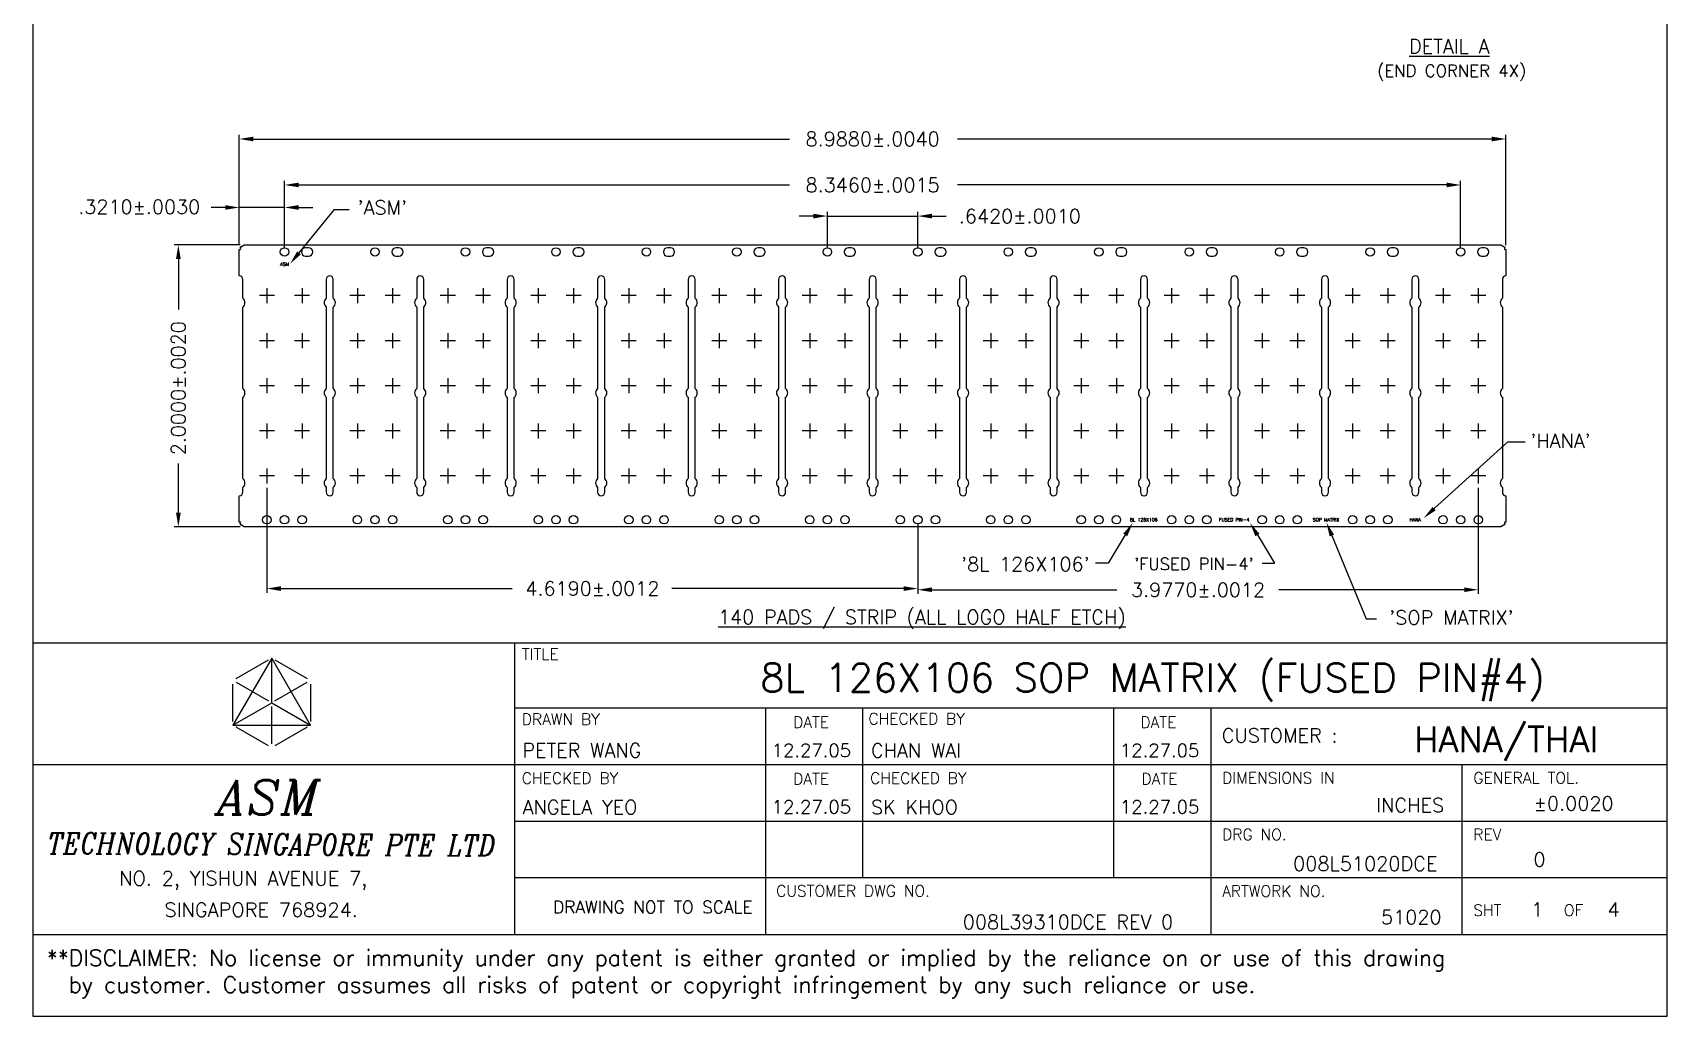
# Model space of a CAD drawing. Extents: x -157.97 to -150.87, y 83.46 to 88.17.
# Drawn here: x -157.973 to -154.725, y 83.464 to 85.419 of the extents above; entities that cross this region are included whole.
import ezdxf
from ezdxf.enums import TextEntityAlignment as Align

# ---------------------------------------------------------------- set-up
doc = ezdxf.new("R2010")
doc.units = 0
doc.header["$LTSCALE"] = 0.04
doc.header["$MEASUREMENT"] = 0
doc.linetypes.add('CENTER2', pattern=[1.125, 0.75, -0.125, 0.125, -0.125])
doc.layers.add('1', color=7, linetype='CONTINUOUS')
doc.layers.add('1D', color=4, linetype='CONTINUOUS')
doc.styles.add('ABC', font='ITALIC')
doc.styles.add('ROMANS', font='romans', dxfattribs={"height": 2.5})
doc.styles.add('SIMPLEX', font='SIMPLEX.shx')

msp = doc.modelspace()

# ---------------------------------------------------------------- linework, layer by layer
at = {"layer": '1'}
for p, q in [((-157.5603, 84.9927), (-157.5527, 84.997)), ((-157.5527, 84.997), (-155.0557, 84.997)), ((-155.0557, 84.997), (-155.0481, 84.9927)), ((-157.5625, 84.9354), (-157.5625, 84.9878)), ((-157.5625, 84.9878), (-157.5608, 84.9878)), ((-157.56, 84.9895), (-157.5607, 84.9911)), ((-157.4251, 84.9914), (-157.4307, 84.9914)), ((-157.4307, 84.9746), (-157.4251, 84.9746)), ((-157.2453, 84.9914), (-157.2509, 84.9914)), ((-157.2509, 84.9746), (-157.2453, 84.9746)), ((-157.0655, 84.9914), (-157.0711, 84.9914)), ((-157.0711, 84.9746), (-157.0655, 84.9746)), ((-156.8858, 84.9914), (-156.8914, 84.9914)), ((-156.8914, 84.9746), (-156.8858, 84.9746)), ((-156.706, 84.9914), (-156.7116, 84.9914)), ((-156.7116, 84.9746), (-156.706, 84.9746)), ((-156.5263, 84.9914), (-156.5319, 84.9914)), ((-156.5319, 84.9746), (-156.5263, 84.9746)), ((-156.3465, 84.9914), (-156.3521, 84.9914)), ((-156.3521, 84.9746), (-156.3465, 84.9746)), ((-156.1667, 84.9914), (-156.1723, 84.9914)), ((-156.1723, 84.9746), (-156.1667, 84.9746)), ((-155.987, 84.9914), (-155.9926, 84.9914)), ((-155.9926, 84.9746), (-155.987, 84.9746)), ((-155.8072, 84.9914), (-155.8128, 84.9914)), ((-155.8128, 84.9746), (-155.8072, 84.9746)), ((-155.6275, 84.9914), (-155.6331, 84.9914)), ((-155.6331, 84.9746), (-155.6275, 84.9746)), ((-155.4477, 84.9914), (-155.4533, 84.9914)), ((-155.4533, 84.9746), (-155.4477, 84.9746)), ((-155.2679, 84.9914), (-155.2735, 84.9914)), ((-155.2735, 84.9746), (-155.2679, 84.9746)), ((-155.0882, 84.9914), (-155.0938, 84.9914)), ((-155.0938, 84.9746), (-155.0882, 84.9746)), ((-155.0478, 84.9911), (-155.0485, 84.9895)), ((-155.0476, 84.9878), (-155.0459, 84.9878)), ((-155.0459, 84.9878), (-155.0459, 84.9354)), ((-157.5555, 84.891), (-157.5555, 84.9284)), ((-157.5555, 84.9284), (-157.5555, 84.9284)), ((-157.3898, 84.9284), (-157.3898, 84.891)), ((-157.3758, 84.891), (-157.3758, 84.9284)), ((-157.3758, 84.9284), (-157.3758, 84.9284)), ((-157.21, 84.9284), (-157.21, 84.891)), ((-157.196, 84.9284), (-157.196, 84.9284)), ((-157.196, 84.891), (-157.196, 84.9284)), ((-157.0303, 84.9284), (-157.0303, 84.891)), ((-157.0163, 84.9284), (-157.0163, 84.9284)), ((-157.0163, 84.891), (-157.0163, 84.9284)), ((-156.8505, 84.9284), (-156.8505, 84.891)), ((-156.8365, 84.9284), (-156.8365, 84.9284)), ((-156.8365, 84.891), (-156.8365, 84.9284)), ((-156.6707, 84.9284), (-156.6707, 84.891)), ((-156.6567, 84.9284), (-156.6567, 84.9284)), ((-156.6567, 84.891), (-156.6567, 84.9284)), ((-156.491, 84.9284), (-156.491, 84.891)), ((-156.477, 84.9284), (-156.477, 84.9284)), ((-156.477, 84.891), (-156.477, 84.9284)), ((-156.3112, 84.9284), (-156.3112, 84.891)), ((-156.2972, 84.9284), (-156.2972, 84.9284)), ((-156.2972, 84.891), (-156.2972, 84.9284)), ((-156.1315, 84.9284), (-156.1315, 84.891)), ((-156.1175, 84.9284), (-156.1175, 84.9284)), ((-156.1175, 84.891), (-156.1175, 84.9284)), ((-155.9517, 84.9284), (-155.9517, 84.891)), ((-155.9377, 84.9284), (-155.9377, 84.9284)), ((-155.9377, 84.891), (-155.9377, 84.9284)), ((-155.7719, 84.9284), (-155.7719, 84.891)), ((-155.7579, 84.9284), (-155.7579, 84.9284)), ((-155.7579, 84.891), (-155.7579, 84.9284)), ((-155.5922, 84.9284), (-155.5922, 84.891)), ((-155.5782, 84.9284), (-155.5782, 84.9284)), ((-155.5782, 84.891), (-155.5782, 84.9284)), ((-155.4124, 84.9284), (-155.4124, 84.891)), ((-155.3984, 84.9284), (-155.3984, 84.9284)), ((-155.3984, 84.891), (-155.3984, 84.9284)), ((-155.2327, 84.9284), (-155.2327, 84.891)), ((-155.2187, 84.9284), (-155.2187, 84.9284)), ((-155.2187, 84.891), (-155.2187, 84.9284)), ((-155.0529, 84.9284), (-155.0529, 84.9284)), ((-155.0529, 84.9284), (-155.0529, 84.891)), ((-157.5555, 84.7118), (-157.5555, 84.8735)), ((-157.3898, 84.8735), (-157.3898, 84.7118)), ((-157.3758, 84.7118), (-157.3758, 84.8735)), ((-157.21, 84.8735), (-157.21, 84.7118)), ((-157.196, 84.7118), (-157.196, 84.8735)), ((-157.0303, 84.8735), (-157.0303, 84.7118)), ((-157.0163, 84.7118), (-157.0163, 84.8735)), ((-156.8505, 84.8735), (-156.8505, 84.7118)), ((-156.8365, 84.7118), (-156.8365, 84.8735)), ((-156.6707, 84.8735), (-156.6707, 84.7118)), ((-156.6567, 84.7118), (-156.6567, 84.8735)), ((-156.491, 84.8735), (-156.491, 84.7118)), ((-156.477, 84.7118), (-156.477, 84.8735)), ((-156.3112, 84.8735), (-156.3112, 84.7118)), ((-156.2972, 84.7118), (-156.2972, 84.8735)), ((-156.1315, 84.8735), (-156.1315, 84.7118)), ((-156.1175, 84.7118), (-156.1175, 84.8735)), ((-155.9517, 84.8735), (-155.9517, 84.7118)), ((-155.9377, 84.7118), (-155.9377, 84.8735)), ((-155.7719, 84.8735), (-155.7719, 84.7118)), ((-155.7579, 84.7118), (-155.7579, 84.8735)), ((-155.5922, 84.8735), (-155.5922, 84.7118)), ((-155.5782, 84.7118), (-155.5782, 84.8735)), ((-155.4124, 84.8735), (-155.4124, 84.7118)), ((-155.3984, 84.7118), (-155.3984, 84.8735)), ((-155.2327, 84.8735), (-155.2327, 84.7118)), ((-155.2187, 84.7118), (-155.2187, 84.8735)), ((-155.0529, 84.8735), (-155.0529, 84.7118)), ((-157.5555, 84.5326), (-157.5555, 84.6943)), ((-157.3898, 84.6943), (-157.3898, 84.5326)), ((-157.3758, 84.5326), (-157.3758, 84.6943)), ((-157.21, 84.6943), (-157.21, 84.5326)), ((-157.196, 84.5326), (-157.196, 84.6943)), ((-157.0303, 84.6943), (-157.0303, 84.5326)), ((-157.0163, 84.5326), (-157.0163, 84.6943)), ((-156.8505, 84.6943), (-156.8505, 84.5326)), ((-156.8365, 84.5326), (-156.8365, 84.6943)), ((-156.6707, 84.6943), (-156.6707, 84.5326)), ((-156.6567, 84.5326), (-156.6567, 84.6943)), ((-156.491, 84.6943), (-156.491, 84.5326)), ((-156.477, 84.5326), (-156.477, 84.6943)), ((-156.3112, 84.6943), (-156.3112, 84.5326)), ((-156.2972, 84.5326), (-156.2972, 84.6943)), ((-156.1315, 84.6943), (-156.1315, 84.5326)), ((-156.1175, 84.5326), (-156.1175, 84.6943)), ((-155.9517, 84.6943), (-155.9517, 84.5326)), ((-155.9377, 84.5326), (-155.9377, 84.6943)), ((-155.7719, 84.6943), (-155.7719, 84.5326)), ((-155.7579, 84.5326), (-155.7579, 84.6943)), ((-155.5922, 84.6943), (-155.5922, 84.5326)), ((-155.5782, 84.5326), (-155.5782, 84.6943)), ((-155.4124, 84.6943), (-155.4124, 84.5326)), ((-155.3984, 84.5326), (-155.3984, 84.6943)), ((-155.2327, 84.6943), (-155.2327, 84.5326)), ((-155.2187, 84.5326), (-155.2187, 84.6943)), ((-155.0529, 84.6943), (-155.0529, 84.5326)), ((-157.5555, 84.5056), (-157.5555, 84.5151)), ((-157.3898, 84.5151), (-157.3898, 84.5056)), ((-157.3758, 84.5056), (-157.3758, 84.5151)), ((-157.21, 84.5151), (-157.21, 84.5056)), ((-157.196, 84.5056), (-157.196, 84.5151)), ((-157.0303, 84.5151), (-157.0303, 84.5056)), ((-157.0163, 84.5056), (-157.0163, 84.5151)), ((-156.8505, 84.5151), (-156.8505, 84.5056)), ((-156.8365, 84.5056), (-156.8365, 84.5151)), ((-156.6707, 84.5151), (-156.6707, 84.5056)), ((-156.6567, 84.5056), (-156.6567, 84.5151)), ((-156.491, 84.5151), (-156.491, 84.5056)), ((-156.477, 84.5056), (-156.477, 84.5151)), ((-156.3112, 84.5151), (-156.3112, 84.5056)), ((-156.2972, 84.5056), (-156.2972, 84.5151)), ((-156.1315, 84.5151), (-156.1315, 84.5056)), ((-156.1175, 84.5056), (-156.1175, 84.5151)), ((-155.9517, 84.5151), (-155.9517, 84.5056)), ((-155.9377, 84.5056), (-155.9377, 84.5151)), ((-155.7719, 84.5151), (-155.7719, 84.5056)), ((-155.7579, 84.5056), (-155.7579, 84.5151)), ((-155.5922, 84.5151), (-155.5922, 84.5056)), ((-155.5782, 84.5056), (-155.5782, 84.5151)), ((-155.4124, 84.5151), (-155.4124, 84.5056)), ((-155.3984, 84.5056), (-155.3984, 84.5151)), ((-155.2327, 84.5151), (-155.2327, 84.5056)), ((-155.2187, 84.5056), (-155.2187, 84.5151)), ((-155.0529, 84.5151), (-155.0529, 84.5056)), ((-157.5625, 84.4463), (-157.5625, 84.4986)), ((-155.0459, 84.4986), (-155.0459, 84.4463)), ((-157.5608, 84.4463), (-157.5625, 84.4463)), ((-157.5607, 84.443), (-157.56, 84.4445)), ((-155.0485, 84.4445), (-155.0478, 84.443)), ((-155.0459, 84.4463), (-155.0476, 84.4463)), ((-157.5527, 84.437), (-157.5603, 84.4414)), ((-155.0557, 84.437), (-157.5527, 84.437)), ((-155.0481, 84.4414), (-155.0557, 84.437))]:
    msp.add_line(p, q, dxfattribs=at)
for centre in [(-157.4727, 84.983), (-157.2929, 84.983), (-157.1131, 84.983), (-156.9334, 84.983), (-156.7536, 84.983), (-156.5739, 84.983), (-156.3941, 84.983), (-156.2143, 84.983), (-156.0346, 84.983), (-155.8548, 84.983), (-155.6751, 84.983), (-155.4953, 84.983), (-155.3155, 84.983), (-155.1358, 84.983), (-157.5077, 84.451), (-157.4727, 84.451), (-157.4377, 84.451), (-157.3279, 84.451), (-157.2929, 84.451), (-157.2579, 84.451), (-157.1481, 84.451), (-157.1131, 84.451), (-157.0781, 84.451), (-156.9684, 84.451), (-156.9334, 84.451), (-156.8984, 84.451), (-156.7886, 84.451), (-156.7536, 84.451), (-156.7186, 84.451), (-156.6089, 84.451), (-156.5739, 84.451), (-156.5389, 84.451), (-156.4291, 84.451), (-156.3941, 84.451), (-156.3591, 84.451), (-156.2493, 84.451), (-156.2143, 84.451), (-156.1793, 84.451), (-156.0696, 84.451), (-156.0346, 84.451), (-155.9996, 84.451), (-155.8898, 84.451), (-155.8548, 84.451), (-155.8198, 84.451), (-155.7101, 84.451), (-155.6751, 84.451), (-155.6401, 84.451), (-155.5303, 84.451), (-155.4953, 84.451), (-155.4603, 84.451), (-155.3505, 84.451), (-155.3155, 84.451), (-155.2805, 84.451), (-155.1708, 84.451), (-155.1358, 84.451), (-155.1008, 84.451)]:
    msp.add_circle(centre, 0.0084, dxfattribs=at)
for centre, radius, start, end in [((-157.5598, 84.9917), 0.0011, 120, 216.1367), ((-157.5608, 84.9889), 0.0011, 270, 36.1367), ((-157.4307, 84.983), 0.0084, 90, 270), ((-157.4251, 84.983), 0.0084, 270, 90), ((-157.2509, 84.983), 0.0084, 90, 270), ((-157.2453, 84.983), 0.0084, 270, 90), ((-157.0711, 84.983), 0.0084, 90, 270), ((-157.0655, 84.983), 0.0084, 270, 90), ((-156.8914, 84.983), 0.0084, 90, 270), ((-156.8858, 84.983), 0.0084, 270, 90), ((-156.7116, 84.983), 0.0084, 90, 270), ((-156.706, 84.983), 0.0084, 270, 90), ((-156.5319, 84.983), 0.0084, 90, 270), ((-156.5263, 84.983), 0.0084, 270, 90), ((-156.3521, 84.983), 0.0084, 90, 270), ((-156.3465, 84.983), 0.0084, 270, 90), ((-156.1723, 84.983), 0.0084, 90, 270), ((-156.1667, 84.983), 0.0084, 270, 90), ((-155.9926, 84.983), 0.0084, 90, 270), ((-155.987, 84.983), 0.0084, 270, 90), ((-155.8128, 84.983), 0.0084, 90, 270), ((-155.8072, 84.983), 0.0084, 270, 90), ((-155.6331, 84.983), 0.0084, 90, 270), ((-155.6275, 84.983), 0.0084, 270, 90), ((-155.4533, 84.983), 0.0084, 90, 270), ((-155.4477, 84.983), 0.0084, 270, 90), ((-155.2735, 84.983), 0.0084, 90, 270), ((-155.2679, 84.983), 0.0084, 270, 90), ((-155.0938, 84.983), 0.0084, 90, 270), ((-155.0882, 84.983), 0.0084, 270, 90), ((-155.0476, 84.9889), 0.0011, 143.8633, 270), ((-155.0487, 84.9917), 0.0011, 323.8633, 60), ((-157.5625, 84.9284), 0.007, 0.0001, 90), ((-157.3828, 84.9284), 0.007, 0.0001, 180), ((-157.203, 84.9284), 0.007, 0.0001, 180), ((-157.0233, 84.9284), 0.007, 0.0001, 180), ((-156.8435, 84.9284), 0.007, 0.0001, 180), ((-156.6637, 84.9284), 0.007, 0.0001, 180), ((-156.484, 84.9284), 0.007, 0.0001, 180), ((-156.3042, 84.9284), 0.007, 0.0001, 180), ((-156.1245, 84.9284), 0.007, 0.0001, 180), ((-155.9447, 84.9284), 0.007, 0.0001, 180), ((-155.7649, 84.9284), 0.007, 0.0001, 180), ((-155.5852, 84.9284), 0.007, 0.0001, 180), ((-155.4054, 84.9284), 0.007, 0.0001, 180), ((-155.2257, 84.9284), 0.007, 0.0001, 180), ((-155.0459, 84.9284), 0.007, 90, 179.9999), ((-157.5625, 84.8822), 0.0112, 308.6822, 51.3178), ((-157.3828, 84.8822), 0.0112, 128.6822, 231.3178), ((-157.3828, 84.8822), 0.0112, 308.6822, 51.3178), ((-157.203, 84.8822), 0.0112, 128.6822, 231.3178), ((-157.203, 84.8822), 0.0112, 308.6822, 51.3178), ((-157.0233, 84.8822), 0.0112, 128.6822, 231.3178), ((-157.0233, 84.8822), 0.0112, 308.6822, 51.3178), ((-156.8435, 84.8822), 0.0112, 128.6822, 231.3178), ((-156.8435, 84.8822), 0.0112, 308.6822, 51.3178), ((-156.6637, 84.8822), 0.0112, 128.6822, 231.3178), ((-156.6637, 84.8822), 0.0112, 308.6822, 51.3178), ((-156.484, 84.8822), 0.0112, 128.6822, 231.3178), ((-156.484, 84.8822), 0.0112, 308.6822, 51.3178), ((-156.3042, 84.8822), 0.0112, 128.6822, 231.3178), ((-156.3042, 84.8822), 0.0112, 308.6822, 51.3178), ((-156.1245, 84.8822), 0.0112, 128.6822, 231.3178), ((-156.1245, 84.8822), 0.0112, 308.6822, 51.3178), ((-155.9447, 84.8822), 0.0112, 128.6822, 231.3178), ((-155.9447, 84.8822), 0.0112, 308.6822, 51.3178), ((-155.7649, 84.8822), 0.0112, 128.6822, 231.3178), ((-155.7649, 84.8822), 0.0112, 308.6822, 51.3178), ((-155.5852, 84.8822), 0.0112, 128.6822, 231.3178), ((-155.5852, 84.8822), 0.0112, 308.6822, 51.3178), ((-155.4054, 84.8822), 0.0112, 128.6822, 231.3178), ((-155.4054, 84.8822), 0.0112, 308.6822, 51.3178), ((-155.2257, 84.8822), 0.0112, 128.6822, 231.3178), ((-155.2257, 84.8822), 0.0112, 308.6822, 51.3178), ((-155.0459, 84.8822), 0.0112, 128.6822, 231.3178), ((-157.5625, 84.703), 0.0112, 308.6822, 51.3178), ((-157.3828, 84.703), 0.0112, 128.6822, 231.3178), ((-157.3828, 84.703), 0.0112, 308.6822, 51.3178), ((-157.203, 84.703), 0.0112, 128.6822, 231.3178), ((-157.203, 84.703), 0.0112, 308.6822, 51.3178), ((-157.0233, 84.703), 0.0112, 128.6822, 231.3178), ((-157.0233, 84.703), 0.0112, 308.6822, 51.3178), ((-156.8435, 84.703), 0.0112, 128.6822, 231.3178), ((-156.8435, 84.703), 0.0112, 308.6822, 51.3178), ((-156.6637, 84.703), 0.0112, 128.6822, 231.3178), ((-156.6637, 84.703), 0.0112, 308.6822, 51.3178), ((-156.484, 84.703), 0.0112, 128.6822, 231.3178), ((-156.484, 84.703), 0.0112, 308.6822, 51.3178), ((-156.3042, 84.703), 0.0112, 128.6822, 231.3178), ((-156.3042, 84.703), 0.0112, 308.6822, 51.3178), ((-156.1245, 84.703), 0.0112, 128.6822, 231.3178), ((-156.1245, 84.703), 0.0112, 308.6822, 51.3178), ((-155.9447, 84.703), 0.0112, 128.6822, 231.3178), ((-155.9447, 84.703), 0.0112, 308.6822, 51.3178), ((-155.7649, 84.703), 0.0112, 128.6822, 231.3178), ((-155.7649, 84.703), 0.0112, 308.6822, 51.3178), ((-155.5852, 84.703), 0.0112, 128.6822, 231.3178), ((-155.5852, 84.703), 0.0112, 308.6822, 51.3178), ((-155.4054, 84.703), 0.0112, 128.6822, 231.3178), ((-155.4054, 84.703), 0.0112, 308.6822, 51.3178), ((-155.2257, 84.703), 0.0112, 128.6822, 231.3178), ((-155.2257, 84.703), 0.0112, 308.6822, 51.3178), ((-155.0459, 84.703), 0.0112, 128.6822, 231.3178), ((-157.5625, 84.5238), 0.0112, 308.6822, 51.3178), ((-157.3828, 84.5238), 0.0112, 128.6822, 231.3178), ((-157.3828, 84.5238), 0.0112, 308.6822, 51.3178), ((-157.203, 84.5238), 0.0112, 128.6822, 231.3178), ((-157.203, 84.5238), 0.0112, 308.6822, 51.3178), ((-157.0233, 84.5238), 0.0112, 128.6822, 231.3178), ((-157.0233, 84.5238), 0.0112, 308.6822, 51.3178), ((-156.8435, 84.5238), 0.0112, 128.6822, 231.3178), ((-156.8435, 84.5238), 0.0112, 308.6822, 51.3178), ((-156.6637, 84.5238), 0.0112, 128.6822, 231.3178), ((-156.6637, 84.5238), 0.0112, 308.6822, 51.3178), ((-156.484, 84.5238), 0.0112, 128.6822, 231.3178), ((-156.484, 84.5238), 0.0112, 308.6822, 51.3178), ((-156.3042, 84.5238), 0.0112, 128.6822, 231.3178), ((-156.3042, 84.5238), 0.0112, 308.6822, 51.3178), ((-156.1245, 84.5238), 0.0112, 128.6822, 231.3178), ((-156.1245, 84.5238), 0.0112, 308.6822, 51.3178), ((-155.9447, 84.5238), 0.0112, 128.6822, 231.3178), ((-155.9447, 84.5238), 0.0112, 308.6822, 51.3178), ((-155.7649, 84.5238), 0.0112, 128.6822, 231.3178), ((-155.7649, 84.5238), 0.0112, 308.6822, 51.3178), ((-155.5852, 84.5238), 0.0112, 128.6822, 231.3178), ((-155.5852, 84.5238), 0.0112, 308.6822, 51.3178), ((-155.4054, 84.5238), 0.0112, 128.6822, 231.3178), ((-155.4054, 84.5238), 0.0112, 308.6822, 51.3178), ((-155.2257, 84.5238), 0.0112, 128.6822, 231.3178), ((-155.2257, 84.5238), 0.0112, 308.6822, 51.3178), ((-155.0459, 84.5238), 0.0112, 128.6822, 231.3178), ((-157.5625, 84.5056), 0.007, 270, 360), ((-157.3828, 84.5056), 0.007, 180, 360), ((-157.203, 84.5056), 0.007, 180, 360), ((-157.0233, 84.5056), 0.007, 180, 360), ((-156.8435, 84.5056), 0.007, 180, 360), ((-156.6637, 84.5056), 0.007, 180, 360), ((-156.484, 84.5056), 0.007, 180, 360), ((-156.3042, 84.5056), 0.007, 180, 360), ((-156.1245, 84.5056), 0.007, 180, 360), ((-155.9447, 84.5056), 0.007, 180, 360), ((-155.7649, 84.5056), 0.007, 180, 360), ((-155.5852, 84.5056), 0.007, 180, 360), ((-155.4054, 84.5056), 0.007, 180, 360), ((-155.2257, 84.5056), 0.007, 180, 360), ((-155.0459, 84.5056), 0.007, 180, 270), ((-157.5608, 84.4452), 0.0011, 323.8633, 90), ((-155.0476, 84.4452), 0.0011, 90, 216.1367), ((-157.5598, 84.4424), 0.0011, 143.8633, 240), ((-155.0487, 84.4424), 0.0011, 300, 36.1367)]:
    msp.add_arc(centre, radius, start, end, dxfattribs=at)
at = {"layer": '1D', "color": 7}
for p, q in [((-157.973, 88.1689), (-157.973, 83.6269)), ((-154.7252, 83.6269), (-154.7252, 88.1689)), ((-154.7252, 84.2058), (-157.973, 84.2058)), ((-157.016, 84.2058), (-157.016, 83.6269)), ((-154.7252, 84.0766), (-157.016, 84.0766)), ((-156.5173, 84.0766), (-156.5173, 83.6269)), ((-156.324, 84.0766), (-156.324, 83.7393)), ((-155.8253, 84.0766), (-155.8253, 83.7393)), ((-155.6319, 84.0766), (-155.6319, 83.6269)), ((-154.7252, 83.9641), (-157.973, 83.9641)), ((-155.1336, 83.9641), (-155.1336, 83.6269)), ((-154.7252, 83.8517), (-157.016, 83.8517)), ((-154.7252, 83.7393), (-157.016, 83.7393)), ((-157.973, 83.6269), (-154.7252, 83.6269))]:
    msp.add_line(p, q, dxfattribs=at)
at = {"layer": '1D'}
for p, q in [((-157.5625, 84.9962), (-157.5625, 85.2157)), ((-157.5345, 85.2073), (-156.4693, 85.2073)), ((-155.0739, 85.2073), (-156.1355, 85.2073)), ((-155.0459, 84.9962), (-155.0459, 85.2157)), ((-157.4727, 84.9914), (-157.4727, 85.1244)), ((-157.4447, 85.116), (-156.4693, 85.116)), ((-155.1638, 85.116), (-156.1355, 85.116)), ((-155.1358, 84.9914), (-155.1358, 85.1244)), ((-157.5905, 85.0713), (-157.6185, 85.0713)), ((-157.5625, 84.9962), (-157.5625, 85.0797)), ((-157.4727, 85.0713), (-157.5625, 85.0713)), ((-157.4727, 84.9914), (-157.4727, 85.0797)), ((-157.4447, 85.0713), (-157.4167, 85.0713)), ((-156.3941, 84.9914), (-156.3941, 85.0626)), ((-156.2143, 84.9914), (-156.2143, 85.0626)), ((-156.4221, 85.0542), (-156.4501, 85.0542)), ((-156.3941, 85.0542), (-156.2143, 85.0542)), ((-156.1863, 85.0542), (-156.1583, 85.0542)), ((-157.5611, 84.997), (-157.692, 84.997)), ((-157.6836, 84.969), (-157.6836, 84.8685)), ((-157.6836, 84.465), (-157.6836, 84.5624)), ((-157.5077, 84.5145), (-157.5077, 84.3057)), ((-155.1008, 84.5145), (-155.1008, 84.3034)), ((-157.5611, 84.437), (-157.692, 84.437)), ((-156.2143, 84.4426), (-156.2143, 84.3057)), ((-156.2143, 84.4426), (-156.2143, 84.3034)), ((-155.5397, 84.4206), (-155.5056, 84.3646)), ((-155.5303, 84.3646), (-155.5056, 84.3646)), ((-157.4797, 84.3141), (-157.0204, 84.3141)), ((-156.2423, 84.3141), (-156.7031, 84.3141)), ((-156.1863, 84.3118), (-155.819, 84.3118)), ((-155.1288, 84.3118), (-155.4974, 84.3118))]:
    msp.add_line(p, q, dxfattribs=at)
at = {"layer": '1D', "linetype": 'CENTER2'}
for p, q in [((-157.5077, 84.9111), (-157.5077, 84.8813)), ((-157.4377, 84.9111), (-157.4377, 84.8813)), ((-157.3279, 84.9111), (-157.3279, 84.8813)), ((-157.2579, 84.9111), (-157.2579, 84.8813)), ((-157.1481, 84.9111), (-157.1481, 84.8813)), ((-157.0781, 84.9111), (-157.0781, 84.8813)), ((-156.9684, 84.9111), (-156.9684, 84.8813)), ((-156.8984, 84.9111), (-156.8984, 84.8813)), ((-156.7886, 84.9111), (-156.7886, 84.8813)), ((-156.7186, 84.9111), (-156.7186, 84.8813)), ((-156.6089, 84.9111), (-156.6089, 84.8813)), ((-156.5389, 84.9111), (-156.5389, 84.8813)), ((-156.4291, 84.9111), (-156.4291, 84.8813)), ((-156.3591, 84.9111), (-156.3591, 84.8813)), ((-156.2493, 84.9111), (-156.2493, 84.8813)), ((-156.1793, 84.9111), (-156.1793, 84.8813)), ((-156.0696, 84.9111), (-156.0696, 84.8813)), ((-155.9996, 84.9111), (-155.9996, 84.8813)), ((-155.8898, 84.9111), (-155.8898, 84.8813)), ((-155.8198, 84.9111), (-155.8198, 84.8813)), ((-155.7101, 84.9111), (-155.7101, 84.8813)), ((-155.6401, 84.9111), (-155.6401, 84.8813)), ((-155.5303, 84.9111), (-155.5303, 84.8813)), ((-155.4603, 84.9111), (-155.4603, 84.8813)), ((-155.3505, 84.9111), (-155.3505, 84.8813)), ((-155.2805, 84.9111), (-155.2805, 84.8813)), ((-155.1708, 84.9111), (-155.1708, 84.8813)), ((-155.1008, 84.9111), (-155.1008, 84.8813)), ((-157.4928, 84.8962), (-157.5226, 84.8962)), ((-157.4228, 84.8962), (-157.4526, 84.8962)), ((-157.313, 84.8962), (-157.3428, 84.8962)), ((-157.243, 84.8962), (-157.2728, 84.8962)), ((-157.1332, 84.8962), (-157.1631, 84.8962)), ((-157.0632, 84.8962), (-157.0931, 84.8962)), ((-156.9535, 84.8962), (-156.9833, 84.8962)), ((-156.8835, 84.8962), (-156.9133, 84.8962)), ((-156.7737, 84.8962), (-156.8035, 84.8962)), ((-156.7037, 84.8962), (-156.7335, 84.8962)), ((-156.594, 84.8962), (-156.6238, 84.8962)), ((-156.524, 84.8962), (-156.5538, 84.8962)), ((-156.4142, 84.8962), (-156.444, 84.8962)), ((-156.3442, 84.8962), (-156.374, 84.8962)), ((-156.2344, 84.8962), (-156.2643, 84.8962)), ((-156.1644, 84.8962), (-156.1943, 84.8962)), ((-156.0547, 84.8962), (-156.0845, 84.8962)), ((-155.9847, 84.8962), (-156.0145, 84.8962)), ((-155.8749, 84.8962), (-155.9047, 84.8962)), ((-155.8049, 84.8962), (-155.8347, 84.8962)), ((-155.6952, 84.8962), (-155.725, 84.8962)), ((-155.6252, 84.8962), (-155.655, 84.8962)), ((-155.5154, 84.8962), (-155.5452, 84.8962)), ((-155.4454, 84.8962), (-155.4752, 84.8962)), ((-155.3356, 84.8962), (-155.3655, 84.8962)), ((-155.2656, 84.8962), (-155.2955, 84.8962)), ((-155.1559, 84.8962), (-155.1857, 84.8962)), ((-155.0859, 84.8962), (-155.1157, 84.8962)), ((-157.4928, 84.8066), (-157.5226, 84.8066)), ((-157.5077, 84.8215), (-157.5077, 84.7917)), ((-157.4228, 84.8066), (-157.4526, 84.8066)), ((-157.4377, 84.8215), (-157.4377, 84.7917)), ((-157.313, 84.8066), (-157.3428, 84.8066)), ((-157.3279, 84.8215), (-157.3279, 84.7917)), ((-157.243, 84.8066), (-157.2728, 84.8066)), ((-157.2579, 84.8215), (-157.2579, 84.7917)), ((-157.1332, 84.8066), (-157.1631, 84.8066)), ((-157.1481, 84.8215), (-157.1481, 84.7917)), ((-157.0632, 84.8066), (-157.0931, 84.8066)), ((-157.0781, 84.8215), (-157.0781, 84.7917)), ((-156.9535, 84.8066), (-156.9833, 84.8066)), ((-156.9684, 84.8215), (-156.9684, 84.7917)), ((-156.8835, 84.8066), (-156.9133, 84.8066)), ((-156.8984, 84.8215), (-156.8984, 84.7917)), ((-156.7737, 84.8066), (-156.8035, 84.8066)), ((-156.7886, 84.8215), (-156.7886, 84.7917)), ((-156.7037, 84.8066), (-156.7335, 84.8066)), ((-156.7186, 84.8215), (-156.7186, 84.7917)), ((-156.594, 84.8066), (-156.6238, 84.8066)), ((-156.6089, 84.8215), (-156.6089, 84.7917)), ((-156.524, 84.8066), (-156.5538, 84.8066)), ((-156.5389, 84.8215), (-156.5389, 84.7917)), ((-156.4142, 84.8066), (-156.444, 84.8066)), ((-156.4291, 84.8215), (-156.4291, 84.7917)), ((-156.3442, 84.8066), (-156.374, 84.8066)), ((-156.3591, 84.8215), (-156.3591, 84.7917)), ((-156.2344, 84.8066), (-156.2643, 84.8066)), ((-156.2493, 84.8215), (-156.2493, 84.7917)), ((-156.1644, 84.8066), (-156.1943, 84.8066)), ((-156.1793, 84.8215), (-156.1793, 84.7917)), ((-156.0547, 84.8066), (-156.0845, 84.8066)), ((-156.0696, 84.8215), (-156.0696, 84.7917)), ((-155.9847, 84.8066), (-156.0145, 84.8066)), ((-155.9996, 84.8215), (-155.9996, 84.7917)), ((-155.8749, 84.8066), (-155.9047, 84.8066)), ((-155.8898, 84.8215), (-155.8898, 84.7917)), ((-155.8049, 84.8066), (-155.8347, 84.8066)), ((-155.8198, 84.8215), (-155.8198, 84.7917)), ((-155.6952, 84.8066), (-155.725, 84.8066)), ((-155.7101, 84.8215), (-155.7101, 84.7917)), ((-155.6252, 84.8066), (-155.655, 84.8066)), ((-155.6401, 84.8215), (-155.6401, 84.7917)), ((-155.5154, 84.8066), (-155.5452, 84.8066)), ((-155.5303, 84.8215), (-155.5303, 84.7917)), ((-155.4454, 84.8066), (-155.4752, 84.8066)), ((-155.4603, 84.8215), (-155.4603, 84.7917)), ((-155.3356, 84.8066), (-155.3655, 84.8066)), ((-155.3505, 84.8215), (-155.3505, 84.7917)), ((-155.2656, 84.8066), (-155.2955, 84.8066)), ((-155.2805, 84.8215), (-155.2805, 84.7917)), ((-155.1559, 84.8066), (-155.1857, 84.8066)), ((-155.1708, 84.8215), (-155.1708, 84.7917)), ((-155.0859, 84.8066), (-155.1157, 84.8066)), ((-155.1008, 84.8215), (-155.1008, 84.7917)), ((-157.4928, 84.717), (-157.5226, 84.717)), ((-157.5077, 84.7319), (-157.5077, 84.7021)), ((-157.4228, 84.717), (-157.4526, 84.717)), ((-157.4377, 84.7319), (-157.4377, 84.7021)), ((-157.313, 84.717), (-157.3428, 84.717)), ((-157.3279, 84.7319), (-157.3279, 84.7021)), ((-157.243, 84.717), (-157.2728, 84.717)), ((-157.2579, 84.7319), (-157.2579, 84.7021)), ((-157.1332, 84.717), (-157.1631, 84.717)), ((-157.1481, 84.7319), (-157.1481, 84.7021)), ((-157.0632, 84.717), (-157.0931, 84.717)), ((-157.0781, 84.7319), (-157.0781, 84.7021)), ((-156.9535, 84.717), (-156.9833, 84.717)), ((-156.9684, 84.7319), (-156.9684, 84.7021)), ((-156.8835, 84.717), (-156.9133, 84.717)), ((-156.8984, 84.7319), (-156.8984, 84.7021)), ((-156.7737, 84.717), (-156.8035, 84.717)), ((-156.7886, 84.7319), (-156.7886, 84.7021)), ((-156.7037, 84.717), (-156.7335, 84.717)), ((-156.7186, 84.7319), (-156.7186, 84.7021)), ((-156.594, 84.717), (-156.6238, 84.717)), ((-156.6089, 84.7319), (-156.6089, 84.7021)), ((-156.524, 84.717), (-156.5538, 84.717)), ((-156.5389, 84.7319), (-156.5389, 84.7021)), ((-156.4142, 84.717), (-156.444, 84.717)), ((-156.4291, 84.7319), (-156.4291, 84.7021)), ((-156.3442, 84.717), (-156.374, 84.717)), ((-156.3591, 84.7319), (-156.3591, 84.7021)), ((-156.2344, 84.717), (-156.2643, 84.717)), ((-156.2493, 84.7319), (-156.2493, 84.7021)), ((-156.1644, 84.717), (-156.1943, 84.717)), ((-156.1793, 84.7319), (-156.1793, 84.7021)), ((-156.0547, 84.717), (-156.0845, 84.717)), ((-156.0696, 84.7319), (-156.0696, 84.7021)), ((-155.9847, 84.717), (-156.0145, 84.717)), ((-155.9996, 84.7319), (-155.9996, 84.7021)), ((-155.8749, 84.717), (-155.9047, 84.717)), ((-155.8898, 84.7319), (-155.8898, 84.7021)), ((-155.8049, 84.717), (-155.8347, 84.717)), ((-155.8198, 84.7319), (-155.8198, 84.7021)), ((-155.6952, 84.717), (-155.725, 84.717)), ((-155.7101, 84.7319), (-155.7101, 84.7021)), ((-155.6252, 84.717), (-155.655, 84.717)), ((-155.6401, 84.7319), (-155.6401, 84.7021)), ((-155.5154, 84.717), (-155.5452, 84.717)), ((-155.5303, 84.7319), (-155.5303, 84.7021)), ((-155.4454, 84.717), (-155.4752, 84.717)), ((-155.4603, 84.7319), (-155.4603, 84.7021)), ((-155.3356, 84.717), (-155.3655, 84.717)), ((-155.3505, 84.7319), (-155.3505, 84.7021)), ((-155.2656, 84.717), (-155.2955, 84.717)), ((-155.2805, 84.7319), (-155.2805, 84.7021)), ((-155.1559, 84.717), (-155.1857, 84.717)), ((-155.1708, 84.7319), (-155.1708, 84.7021)), ((-155.0859, 84.717), (-155.1157, 84.717)), ((-155.1008, 84.7319), (-155.1008, 84.7021)), ((-157.5077, 84.6423), (-157.5077, 84.6125)), ((-157.4377, 84.6423), (-157.4377, 84.6125)), ((-157.3279, 84.6423), (-157.3279, 84.6125)), ((-157.2579, 84.6423), (-157.2579, 84.6125)), ((-157.1481, 84.6423), (-157.1481, 84.6125)), ((-157.0781, 84.6423), (-157.0781, 84.6125)), ((-156.9684, 84.6423), (-156.9684, 84.6125)), ((-156.8984, 84.6423), (-156.8984, 84.6125)), ((-156.7886, 84.6423), (-156.7886, 84.6125)), ((-156.7186, 84.6423), (-156.7186, 84.6125)), ((-156.6089, 84.6423), (-156.6089, 84.6125)), ((-156.5389, 84.6423), (-156.5389, 84.6125)), ((-156.4291, 84.6423), (-156.4291, 84.6125)), ((-156.3591, 84.6423), (-156.3591, 84.6125)), ((-156.2493, 84.6423), (-156.2493, 84.6125)), ((-156.1793, 84.6423), (-156.1793, 84.6125)), ((-156.0696, 84.6423), (-156.0696, 84.6125)), ((-155.9996, 84.6423), (-155.9996, 84.6125)), ((-155.8898, 84.6423), (-155.8898, 84.6125)), ((-155.8198, 84.6423), (-155.8198, 84.6125)), ((-155.7101, 84.6423), (-155.7101, 84.6125)), ((-155.6401, 84.6423), (-155.6401, 84.6125)), ((-155.5303, 84.6423), (-155.5303, 84.6125)), ((-155.4603, 84.6423), (-155.4603, 84.6125)), ((-155.3505, 84.6423), (-155.3505, 84.6125)), ((-155.2805, 84.6423), (-155.2805, 84.6125)), ((-155.1708, 84.6423), (-155.1708, 84.6125)), ((-155.1008, 84.6423), (-155.1008, 84.6125)), ((-157.4928, 84.6274), (-157.5226, 84.6274)), ((-157.4228, 84.6274), (-157.4526, 84.6274)), ((-157.313, 84.6274), (-157.3428, 84.6274)), ((-157.243, 84.6274), (-157.2728, 84.6274)), ((-157.1332, 84.6274), (-157.1631, 84.6274)), ((-157.0632, 84.6274), (-157.0931, 84.6274)), ((-156.9535, 84.6274), (-156.9833, 84.6274)), ((-156.8835, 84.6274), (-156.9133, 84.6274)), ((-156.7737, 84.6274), (-156.8035, 84.6274)), ((-156.7037, 84.6274), (-156.7335, 84.6274)), ((-156.594, 84.6274), (-156.6238, 84.6274)), ((-156.524, 84.6274), (-156.5538, 84.6274)), ((-156.4142, 84.6274), (-156.444, 84.6274)), ((-156.3442, 84.6274), (-156.374, 84.6274)), ((-156.2344, 84.6274), (-156.2643, 84.6274)), ((-156.1644, 84.6274), (-156.1943, 84.6274)), ((-156.0547, 84.6274), (-156.0845, 84.6274)), ((-155.9847, 84.6274), (-156.0145, 84.6274)), ((-155.8749, 84.6274), (-155.9047, 84.6274)), ((-155.8049, 84.6274), (-155.8347, 84.6274)), ((-155.6952, 84.6274), (-155.725, 84.6274)), ((-155.6252, 84.6274), (-155.655, 84.6274)), ((-155.5154, 84.6274), (-155.5452, 84.6274)), ((-155.4454, 84.6274), (-155.4752, 84.6274)), ((-155.3356, 84.6274), (-155.3655, 84.6274)), ((-155.2656, 84.6274), (-155.2955, 84.6274)), ((-155.1559, 84.6274), (-155.1857, 84.6274)), ((-155.0859, 84.6274), (-155.1157, 84.6274)), ((-157.5077, 84.5527), (-157.5077, 84.5229)), ((-157.4377, 84.5527), (-157.4377, 84.5229)), ((-157.3279, 84.5527), (-157.3279, 84.5229)), ((-157.2579, 84.5527), (-157.2579, 84.5229)), ((-157.1481, 84.5527), (-157.1481, 84.5229)), ((-157.0781, 84.5527), (-157.0781, 84.5229)), ((-156.9684, 84.5527), (-156.9684, 84.5229)), ((-156.8984, 84.5527), (-156.8984, 84.5229)), ((-156.7886, 84.5527), (-156.7886, 84.5229)), ((-156.7186, 84.5527), (-156.7186, 84.5229)), ((-156.6089, 84.5527), (-156.6089, 84.5229)), ((-156.5389, 84.5527), (-156.5389, 84.5229)), ((-156.4291, 84.5527), (-156.4291, 84.5229)), ((-156.3591, 84.5527), (-156.3591, 84.5229)), ((-156.2493, 84.5527), (-156.2493, 84.5229)), ((-156.1793, 84.5527), (-156.1793, 84.5229)), ((-156.0696, 84.5527), (-156.0696, 84.5229)), ((-155.9996, 84.5527), (-155.9996, 84.5229)), ((-155.8898, 84.5527), (-155.8898, 84.5229)), ((-155.8198, 84.5527), (-155.8198, 84.5229)), ((-155.7101, 84.5527), (-155.7101, 84.5229)), ((-155.6401, 84.5527), (-155.6401, 84.5229)), ((-155.5303, 84.5527), (-155.5303, 84.5229)), ((-155.4603, 84.5527), (-155.4603, 84.5229)), ((-155.3505, 84.5527), (-155.3505, 84.5229)), ((-155.2805, 84.5527), (-155.2805, 84.5229)), ((-155.1708, 84.5527), (-155.1708, 84.5229)), ((-155.1008, 84.5527), (-155.1008, 84.5229)), ((-157.4928, 84.5378), (-157.5226, 84.5378)), ((-157.4228, 84.5378), (-157.4526, 84.5378)), ((-157.313, 84.5378), (-157.3428, 84.5378)), ((-157.243, 84.5378), (-157.2728, 84.5378)), ((-157.1332, 84.5378), (-157.1631, 84.5378)), ((-157.0632, 84.5378), (-157.0931, 84.5378)), ((-156.9535, 84.5378), (-156.9833, 84.5378)), ((-156.8835, 84.5378), (-156.9133, 84.5378)), ((-156.7737, 84.5378), (-156.8035, 84.5378)), ((-156.7037, 84.5378), (-156.7335, 84.5378)), ((-156.594, 84.5378), (-156.6238, 84.5378)), ((-156.524, 84.5378), (-156.5538, 84.5378)), ((-156.4142, 84.5378), (-156.444, 84.5378)), ((-156.3442, 84.5378), (-156.374, 84.5378)), ((-156.2344, 84.5378), (-156.2643, 84.5378)), ((-156.1644, 84.5378), (-156.1943, 84.5378)), ((-156.0547, 84.5378), (-156.0845, 84.5378)), ((-155.9847, 84.5378), (-156.0145, 84.5378)), ((-155.8749, 84.5378), (-155.9047, 84.5378)), ((-155.8049, 84.5378), (-155.8347, 84.5378)), ((-155.6952, 84.5378), (-155.725, 84.5378)), ((-155.6252, 84.5378), (-155.655, 84.5378)), ((-155.5154, 84.5378), (-155.5452, 84.5378)), ((-155.4454, 84.5378), (-155.4752, 84.5378)), ((-155.3356, 84.5378), (-155.3655, 84.5378)), ((-155.2656, 84.5378), (-155.2955, 84.5378)), ((-155.1559, 84.5378), (-155.1857, 84.5378)), ((-155.0859, 84.5378), (-155.1157, 84.5378))]:
    msp.add_line(p, q, dxfattribs=at)
at = {"layer": '1D', "color": 1}
for p, q in [((-157.4981, 84.1761), (-157.5752, 84.0426)), ((-157.5688, 84.1353), (-157.5045, 84.1724)), ((-157.421, 84.0426), (-157.4981, 84.1761)), ((-157.4981, 84.0871), (-157.4981, 84.1761)), ((-157.4917, 84.1724), (-157.4274, 84.1353)), ((-157.5752, 84.05), (-157.5752, 84.1242)), ((-157.5688, 84.1279), (-157.5045, 84.0908)), ((-157.4917, 84.0908), (-157.4274, 84.1279)), ((-157.421, 84.1242), (-157.421, 84.05)), ((-157.5752, 84.0426), (-157.4981, 84.0871)), ((-157.4981, 84.0871), (-157.421, 84.0426)), ((-157.4981, 84.0055), (-157.4981, 84.0797)), ((-157.5752, 84.0426), (-157.421, 84.0426)), ((-157.5045, 84.0018), (-157.5688, 84.0389)), ((-157.4274, 84.0389), (-157.4917, 84.0018))]:
    msp.add_line(p, q, dxfattribs=at)
at = {"layer": '1D'}
for points in [[(-157.4439, 84.981), (-157.3735, 85.0673), (-157.3441, 85.0673)], [(-155.1886, 84.4729), (-155.0421, 84.6059), (-155.0079, 84.6059)], [(-155.8022, 84.4206), (-155.8363, 84.3646), (-155.8611, 84.3646)], [(-155.3918, 84.4194), (-155.3238, 84.2538), (-155.3027, 84.2538)]]:
    msp.add_lwpolyline(points, dxfattribs=at)
at = {"layer": '1D', "color": 7}
msp.add_lwpolyline([(-157.973, 83.6269), (-157.973, 83.4644), (-154.7252, 83.4644), (-154.7252, 83.6269)], dxfattribs=at)
at = {"layer": '1D'}
for points in [[(-157.5345, 85.212), (-157.5345, 85.2026), (-157.5625, 85.2073)], [(-155.0739, 85.212), (-155.0739, 85.2026), (-155.0459, 85.2073)], [(-157.4447, 85.1207), (-157.4447, 85.1114), (-157.4727, 85.116)], [(-155.1638, 85.1207), (-155.1638, 85.1114), (-155.1358, 85.116)], [(-157.5905, 85.0759), (-157.5905, 85.0666), (-157.5625, 85.0713)], [(-157.4447, 85.0759), (-157.4447, 85.0666), (-157.4727, 85.0713)], [(-156.4221, 85.0589), (-156.4221, 85.0495), (-156.3941, 85.0542)], [(-156.1863, 85.0589), (-156.1863, 85.0495), (-156.2143, 85.0542)], [(-157.6883, 84.969), (-157.6789, 84.969), (-157.6836, 84.997)], [(-157.4403, 84.9781), (-157.4616, 84.9593), (-157.4476, 84.984)], [(-155.1854, 84.4694), (-155.2093, 84.4541), (-155.1917, 84.4763)], [(-157.6883, 84.465), (-157.6789, 84.465), (-157.6836, 84.437)], [(-155.8062, 84.4231), (-155.7876, 84.4445), (-155.7982, 84.4182)], [(-155.5357, 84.4231), (-155.5543, 84.4445), (-155.5437, 84.4182)], [(-155.3961, 84.4176), (-155.4024, 84.4453), (-155.3875, 84.4212)], [(-157.4797, 84.3188), (-157.4797, 84.3095), (-157.5077, 84.3141)], [(-156.2423, 84.3188), (-156.2423, 84.3095), (-156.2143, 84.3141)], [(-156.1863, 84.3165), (-156.1863, 84.3072), (-156.2143, 84.3118)], [(-155.1288, 84.3165), (-155.1288, 84.3072), (-155.1008, 84.3118)]]:
    msp.add_solid(points, dxfattribs=at)

# ---------------------------------------------------------------- texts
at = {"layer": '1D', "style": 'SIMPLEX'}
for s, height, p in [('ASM', 0.00661, (-157.4727, 84.9585)), ('8L 126X106', 0.00661, (-155.7655, 84.451)), ('FUSED PIN-4', 0.006614, (-155.5857, 84.451)), ('SOP MATRIX', 0.00661, (-155.4032, 84.451)), ('HANA', 0.00661, (-155.2262, 84.451))]:
    msp.add_text(s, height=height, dxfattribs=at).set_placement(p, align=Align.MIDDLE)
at = {"layer": '1D', "style": 'ROMANS'}
msp.add_text('%%U140 PADS / STRIP (ALL LOGO HALF ETCH)', height=0.028, dxfattribs=at).set_placement((-156.6113, 84.2436))
at = {"layer": '1D', "color": 1, "style": 'SIMPLEX'}
for s, height, p in [('TITLE', 0.02249, (-157.0012, 84.1724)), ('DRAWN BY', 0.02249, (-157.0012, 84.0432)), ('DATE', 0.02249, (-156.462, 84.0374)), ('CHECKED BY', 0.02249, (-156.3125, 84.0444)), ('DATE', 0.02249, (-155.7721, 84.0372)), ('CUSTOMER :', 0.02811, (-155.6105, 84.0081)), ('CHECKED BY', 0.02249, (-157.0012, 83.9262)), ('DATE', 0.02249, (-156.462, 83.9249)), ('CHECKED BY', 0.02249, (-156.3092, 83.9262)), ('DATE', 0.02249, (-155.77, 83.9249)), ('DIMENSIONS IN', 0.022485, (-155.6096, 83.9268)), ('GENERAL TOL.', 0.022485, (-155.1106, 83.9268)), ('DRG NO.', 0.02249, (-155.6096, 83.8143)), ('REV', 0.02249, (-155.1106, 83.8143)), ('NO. 2, YISHUN AVENUE 7,', 0.028201, (-157.8014, 83.7243)), ('CUSTOMER DWG NO.', 0.022485, (-156.4958, 83.7022)), ('ARTWORK NO.', 0.022485, (-155.6096, 83.7019)), ('SINGAPORE 768924.', 0.028201, (-157.7112, 83.6619)), ('SHT', 0.02249, (-155.1106, 83.6639)), ('OF', 0.02249, (-154.9308, 83.6639))]:
    msp.add_text(s, height=height, dxfattribs=at).set_placement(p)
at = {"layer": '1D', "color": 4, "style": 'SIMPLEX'}
for s, height, p in [('8L 126X106 SOP MATRIX (FUSED PIN#4)', 0.056213, (-156.5274, 84.1092)), ('PETER WANG', 0.02801, (-157.0001, 83.9787)), ('12.27.05', 0.0263, (-156.5048, 83.9796)), ('CHAN WAI', 0.02801, (-156.3074, 83.9784)), ('12.27.05', 0.0263, (-155.8128, 83.9796)), ('ANGELA YEO', 0.02801, (-156.9995, 83.866)), ('12.27.05', 0.0263, (-156.5048, 83.8672)), ('SK KHOO', 0.02801, (-156.3074, 83.866)), ('12.27.05', 0.0263, (-155.8128, 83.8672)), ('INCHES', 0.02811, (-155.3036, 83.8698)), ('%%P0.0020', 0.02811, (-154.9909, 83.8731)), ('008L51020DCE', 0.028106, (-155.4686, 83.7535)), ('0', 0.0281, (-154.9912, 83.7618)), ('008L39310DCE REV 0', 0.028014, (-156.1249, 83.6378)), ('51020', 0.02811, (-155.2942, 83.6474)), ('1', 0.0281, (-154.9956, 83.6625)), ('4', 0.0281, (-154.8441, 83.6625))]:
    msp.add_text(s, height=height, dxfattribs=at).set_placement(p)
msp.add_text('HANA/THAI', height=0.05144, dxfattribs=at).set_placement((-154.8627, 83.989), align=Align.RIGHT)
at = {"layer": '1D', "color": 1, "style": 'ABC'}
msp.add_text('ASM', height=0.0682, dxfattribs=at).set_placement((-157.5034, 83.8994), align=Align.MIDDLE)
at = {"layer": '1D', "color": 1, "linetype": 'Continuous', "style": 'ABC', "width": 0.738856}
msp.add_text('TECHNOLOGY SINGAPORE PTE LTD', height=0.041611, rotation=359.7173, dxfattribs=at).set_placement((-157.9435, 83.7875), (-157.0534, 83.7831), align=Align.FIT)
at = {"layer": '1D', "color": 1, "style": 'SIMPLEX'}
msp.add_text('DRAWING NOT TO SCALE', height=0.024603, dxfattribs=at).set_placement((-156.5427, 83.669), align=Align.RIGHT)
at = {"layer": '1D', "attachment_point": 5, "style": 'SIMPLEX'}
for s, insert, char_height in [('{\\LDETAIL A}', (-155.1586, 85.3915), 0.028), ('(END CORNER 4X)', (-155.1537, 85.3389), 0.024), ('8.9880±.0040', (-156.3042, 85.2073), 0.028), ('8.3460±.0015', (-156.3042, 85.116), 0.028), ('.3210±.0030', (-157.7613, 85.0725), 0.028), ("'ASM'", (-157.2784, 85.0713), 0.028), ('.6420±.0010', (-156.0116, 85.0542), 0.028), ("'HANA'", (-154.9375, 84.6075), 0.028), ("'8L 126X106'", (-156.0007, 84.3627), 0.028), ("'FUSED PIN-4'", (-155.666, 84.363), 0.0238), ('4.6190±.0012', (-156.861, 84.3141), 0.028), ('3.9770±.0012', (-155.6576, 84.3118), 0.028), ("'SOP MATRIX'", (-155.1542, 84.2566), 0.028)]:
    msp.add_mtext(s, dxfattribs=dict(at, insert=insert, char_height=char_height))
at = {"layer": '1D', "insert": (-157.6836, 84.7121), "char_height": 0.028, "attachment_point": 5, "rotation": 90, "style": 'SIMPLEX'}
msp.add_mtext('2.0000±.0020', dxfattribs=at)
at = {"layer": '1D', "color": 7, "insert": (-157.9451, 83.5965), "char_height": 0.0319996, "width": 4.196444, "attachment_point": 1, "style": 'SIMPLEX'}
msp.add_mtext('**DISCLAIMER: No license or immunity under any patent is either granted or implied by the reliance on or use of this drawing\\P  by customer. Customer assumes all risks of patent or copyright infringement by any such reliance or use.', dxfattribs=at)

doc.saveas('drawing.dxf')
